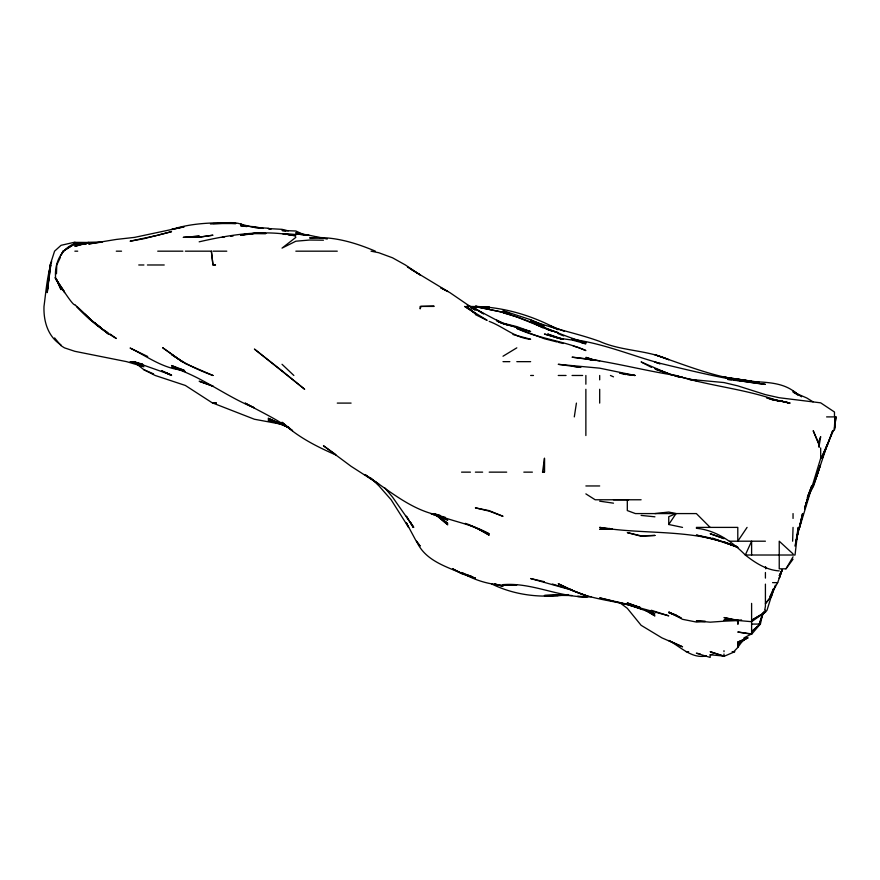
<?xml version="1.0" encoding="UTF-8"?>
<svg xmlns="http://www.w3.org/2000/svg" width="880" height="880" viewBox="0 0 880 880"><rect width="100%" height="100%" fill="white"/><g stroke="black" fill="none" stroke-linecap="round" stroke-linejoin="round"><path stroke-width="1.32" d="M544.445 472.142L544.478 458.337L542.531 472.142L544.445 472.142L544.445 458.337M834.471 429.825L834.845 416.9L834.471 429.825L832.678 430.716L822.151 458.337L827.31 444.521L813.604 485.958L807.466 497.519L811.712 485.958L807.334 497.409M792.627 541.2L793.045 527.395M110.143 334.037L116.292 338.481C100.793 329.461 86.79 317.955 74.866 304.568C73.007 308.253 42.372 256.102 61.05 287.826L55.726 278.795C53.933 264.297 60.566 248.886 74.866 243.518L86.163 244.024M56.474 273.768L56.76 264.979L60.511 257.158M50.127 264.979L47.245 292.6L50.732 264.979L47.245 290.345L50.127 264.979L54.571 251.174L61.05 245.311L74.866 242.165M574.299 416.9L576.422 403.095M795.993 541.2L798.248 527.395L795.036 555.016L745.316 555.016C731.995 541.541 715.781 530.134 696.366 528.297M733.766 651.695L737.792 647.46L737.792 642.081L748.187 637.879L743.985 637.879L751.608 633.908L737.792 632.016L751.608 634.26L760.276 624.074L751.608 631.576L760.408 624.074L762.861 612.766M804.705 508.728L808.423 494.747M799.612 526.141L802.868 513.579L799.623 527.395L797.522 531.993M794.926 546.04L802.582 513.579L799.623 527.395L820.666 458.337M761.926 615.285L759.33 624.074L763.928 611.512M731.522 619.938L751.608 621.687L765.413 612.018L751.608 620.279L765.413 612.216L766.997 610.258L773.641 588.918M804.87 507.177L811.965 485.958L807.202 499.774M771.463 595.188L773.399 588.918L770.088 596.442L771.463 596.442L775.379 585.145M818.103 472.142L820.292 465.278L813.087 485.958L809.974 491.733L813.087 485.958L817.652 473.407L813.087 485.958M782.199 570.02L777.678 582.637L770.088 596.442M832.678 430.716L827.739 444.521L821.161 458.337L833.36 430.716M818.983 441.144L820.666 436.634L818.961 447.04M51.678 261.525C47.146 275.858 45.98 291.456 44 306.416C43.439 321.222 47.916 336.622 61.05 344.982M782.056 569.976L779.229 575.729L782.177 569.976M793.045 553.905L779.229 541.2L779.229 568.821L785.983 568.821L793.045 556.809M682.528 527.395L668.745 524.491L676.049 513.579L668.745 512.039L654.929 513.579M747.076 527.395L737.792 541.2L737.792 527.395L696.366 527.395M737.792 647.46L743.886 638.946M785.983 568.821L793.045 559.196M771.067 596.442L765.413 603.581L771.463 596.442M740.366 642.246L737.792 644.864L745.998 638.66M295.845 237.358L282.029 248.116L295.845 241.208L309.65 240.031L323.466 240.185M503.008 356.224L516.813 347.842M745.866 638.55L737.792 643.214L747.384 637.879L737.792 642.081M676.049 513.579L668.745 516.725L668.745 524.491M700.128 653.906L696.366 653.202L710.171 657.426L710.171 654.786L723.987 656.062L710.171 651.695L723.987 656.359L734.833 651.695L732.138 651.695M157.729 235.257L171.545 231.649L143.913 238.7L130.108 241.197L156.475 235.554M542.531 472.142L544.445 471.669M710.171 654.786L712.679 654.225M199.166 241.824C230.604 234.564 263.89 229.328 295.845 235.862L288.31 234.806M74.866 243.518L74.866 244.904L88.671 242.726L74.866 246.312L88.671 242.286L102.487 241.989L88.671 243.947L116.292 239.437L134.684 237.358L184.096 226.831L171.545 229.548C189.387 223.751 208.164 222.629 226.787 222.805L221.76 223.08M210.463 223.982L226.787 223.091L235.785 223.542L212.971 223.542M199.166 237.171L212.971 235.202L199.166 237.138L189.684 237.358L197.802 237.193M222.277 237.215L224.532 236.94M240.592 235.257L254.408 233.607L265.705 233.398L254.408 233.332L240.592 234.971L254.408 233.376L265.705 233.64M472.868 308.088L475.387 307.802L471.306 307.208M230.549 236.28L233.068 236.027M705.155 621.192L696.366 620.917L710.171 622.182L741.565 619.971M609.73 528.44L599.687 529.221L612.238 529.309M219.252 223.102C227.392 222.904 236.742 221.221 244.046 225.665M568.293 594.55C542.113 598.235 515.647 595.738 491.711 583.968M78.628 244.244L86.163 243.749M705.155 621.61L696.366 622.05L682.55 619.322L668.745 612.007L679.096 616.759M591.272 596.629C561.132 598.895 533.335 582.131 503.008 584.639L506.77 584.716M433.95 306.02L421.014 306.416L420.145 308.869L420.145 306.416L433.95 306.416M706.409 655.919C691.658 659.076 680.625 646.756 668.745 640.475L682.55 646.811L661.936 637.879L641.113 625.306L627.308 608.311L619.872 602.756M613.492 499.774L628.54 499.774L627.308 500.698L627.308 510.565L635.404 513.579L696.366 513.579L710.171 527.395M468.655 306.416L489.192 306.878L482.922 306.889M568.293 595.089L544.445 595.595L568.293 595.078L544.445 595.551L558.25 595.496L554.488 595.331M737.792 620.202L723.987 620.301L737.792 620.697L737.924 624.074L737.792 620.697L723.987 617.573L737.792 620.301L723.987 620.103L737.792 620.026M572.066 595.518L553.234 595.331M74.866 251.174L77.715 251.174M116.292 251.174L121.539 251.174M157.729 251.174L182.875 251.174M185.35 251.174L211.365 251.174L212.971 264.979L215.534 264.979L212.971 264.913L211.365 251.174M212.971 251.174L226.787 251.174M295.845 251.174L337.271 251.174M138.754 264.979L143.913 264.979M147.422 264.979L164.23 264.979M503.008 361.658L509.839 361.658M516.813 361.658L530.629 361.658M530.629 375.474L533.467 375.474M558.25 375.474L566.049 375.474M572.066 375.474L582.648 375.474M212.641 403.095L216.37 403.095L212.641 403.095L185.35 385.451L155.177 375.474L143.913 369.732L137.808 364.892M337.271 403.095L351.087 403.095M826.595 416.9L834.471 416.9L834.471 412.016L820.666 402.831L779.229 397.738L765.413 394.636L737.792 385.869L723.987 382.558L688.831 379.28M461.571 472.142L470.448 472.142M475.387 472.142L482.625 472.142M489.192 472.142L506.682 472.142M523.82 472.142L532.378 472.142M585.871 485.958L599.687 485.958M641.113 499.774L595.166 499.774L585.871 493.878M729.619 541.2L765.413 541.2M772.574 582.637L777.678 582.637M765.413 610.258L764.698 610.258L765.413 606.287L765.413 584.122M751.608 624.074L760.408 624.074M686.048 651.695L688.633 651.695M322.201 238.04L309.65 237.941C332.486 235.873 354.541 242.374 375.364 251.174M74.866 242.363L88.671 242.462M475.387 306.471C504.174 307.109 533.016 315.755 558.25 329.67L550.715 326.513M509.289 584.76L516.813 584.914C497.409 586.784 478.324 582.527 461.571 572.517L475.387 578.259L461.571 573.683L452.65 568.821L461.571 573.199L475.387 578.292M283.283 233.981L295.845 234.597L283.283 234.135L285.791 234.443M74.866 244.904L78.628 245.102M727.749 379.39L757.889 382.338M742.819 380.963C761.398 382.635 783.827 380.413 797.973 394.966M734.03 380.314L737.792 380.611M727.749 379.445L731.522 379.753M734.03 379.962L765.413 384.373C728.002 380.204 691.493 370.777 654.929 362.087L659.956 363.803M572.066 366.124L580.855 367.411L558.25 364.32L599.687 368.17L635.041 375.474L627.308 374.704M641.113 515.416L654.929 516.813M595.914 360.393L572.066 357.192C607.145 360.415 641.157 370.183 675.917 375.474C709.841 386.298 745.789 388.828 779.229 401.28L769.186 398.75M308.396 235.378L295.845 233.915L309.65 235.345L327.228 239.052M693.847 380.149L696.366 380.446L693.847 380.083M559.504 338.514L563.277 339.339L544.445 334.037L558.25 338.151L572.066 340.021L585.871 343.783L582.109 343.123M510.543 313.874L503.008 310.706L530.629 319.715L544.445 325.908L530.629 320.221C553.168 328.889 576.994 333.19 599.687 341.407C621.852 351.318 646.723 349.756 668.745 359.689L654.929 354.739C682.253 364.001 709.159 375.1 737.792 379.72L723.987 377.113L759.143 382.272M627.308 374.407L619.773 373.186L635.041 375.474M612.238 529.133L599.687 527.395C644.996 534.996 693.363 528.352 736.538 546.667L710.171 537.955L696.366 535.073L720.918 541.2L712.558 538.12M246.873 226.589L240.592 225.709L254.408 226.732L263.197 228.415M688.831 379.379L691.339 379.731M623.535 374.165L626.054 374.528M260.689 228.305L254.408 227.414L268.224 228.217L270.732 229.053M599.687 360.8L585.871 358.776L593.406 360.349M599.687 501.171L613.492 503.173M737.792 379.236L751.608 381.315L723.987 377.113M285.791 231.099L282.029 230.505L295.845 231L303.897 234.707M440.231 515.592C411.488 510.675 388.685 489.973 364.892 474.518L378.708 484.066L351.087 466.312L323.466 445.764L335.148 454.113M136.389 362.681L130.108 361.658L142.659 364.331M184.096 370.194C163.823 369.248 147.598 356.62 130.108 348.051L147.686 356.499M629.816 605.187L641.113 608.729C618.574 600.556 593.868 600.589 572.066 590.238L585.871 595.551L572.066 590.458L558.25 583.726L572.066 590.183L530.629 578.545L544.445 581.724M779.229 570.911C766.392 570.097 755.161 562.815 745.316 555.016L751.608 541.2L751.608 555.016M766.678 398.046L790.042 403.095L780.428 401.049M371.03 251.174L378.708 252.714L392.513 257.796L405.394 264.979L420.145 274.912L410.938 269.225M639.859 607.178L599.687 597.883L613.492 601.326M309.65 235.521L295.845 232.562L298.353 233.431M175.307 368.17L177.815 368.731M180.334 369.292L182.842 369.842L171.545 367.279L184.096 370.403M445.247 517.297L430.782 513.579L447.766 520.091L439.703 516.296M558.25 338.151L563.277 339.284L547.657 334.037L558.25 338.239M682.55 377.3L674.432 375.474L696.366 380.754M614.746 601.612L639.859 607.486M288.31 230.857L282.029 229.339L268.224 228.569L270.732 229.339M543.18 327.558L516.813 316.91L503.008 312.675C531.377 320.452 557.59 334.51 585.871 342.661L572.066 339.339C600.49 342.947 626.934 353.661 654.225 361.658L659.956 363.66M558.25 342.287L563.277 343.508M578.336 340.791L585.871 342.628L572.066 338.921L575.828 339.955M253.154 227.326L240.592 224.092L244.046 225.863M556.996 341.957L544.445 338.734L516.813 328.416C538.934 338.844 563.673 340.758 585.871 350.559L580.36 348.304M578.336 340.637L585.871 342.694M494.318 583.99L503.008 586.366L494.56 583.759M143.913 366.784L126.665 361.658L74.866 351.318L64.438 347.842L61.05 345.697L54.593 337.92M504.262 324.027L508.024 325.094M516.813 327.569L530.629 331.562L516.813 326.612L503.008 323.158L496.617 320.221L503.008 323.62L516.813 327.349L503.008 323.576L475.387 308.968L483.439 313.808M142.648 364.232L133.727 361.658L171.545 375.067L161.491 370.678M558.25 585.805L572.066 589.798M175.307 368.434C203.236 377.762 226.952 396.924 254.408 407.836L245.168 403.095C261.107 412.148 277.893 419.518 292.589 430.716L282.029 422.257C297.572 436.953 316.712 446.6 336.127 455.081M552.365 584.045L557.073 585.453M546.953 329.318L558.25 332.739L544.445 328.075L551.969 331.144M499.29 322.102L503.008 323.235L497.299 321.09M573.265 346.016L579.26 347.842M595.914 360.492L585.871 357.39L595.001 360.382M440.231 515.526L433.95 513.579C451.891 521.708 471.977 523.842 489.192 533.841L465.267 523.336M467.852 575.135L471.614 576.301M676.269 614.999L668.745 612.645L681.296 617.826M651.31 610.258L668.745 615.846L641.113 608.245L627.308 602.91L639.859 607.343M549.461 325.556L564.245 331.254M656.183 369.611L667.48 373.395M723.987 538.45L710.171 533.742L723.987 538.681M736.538 546.458L723.987 542.113L737.792 547.151M212.971 386.1L199.166 381.249L212.971 386.276M678.964 377.19L654.929 368.709L667.48 373.351L641.113 361.944L651.475 367.378M628.562 604.846L654.929 613.888L645.194 610.258L654.929 615.923L647.185 610.962M467.313 305.151L475.387 308.671L483.439 313.687M736.538 546.678L723.987 542.047L737.792 547.492M512.963 334.51L530.629 339.251C514.987 337.931 503.426 326.656 489.192 321.376M182.842 369.765L171.545 365.541L185.35 371.635L176.561 368.038M560.197 334.51L563.761 335.94M497.101 321.211L501.831 323.18M467.852 524.238L475.387 527.395L489.192 535.161L479.182 529.331M669.713 374.231L672.65 375.474M289.564 428.065L268.224 418.275L282.029 424.457L268.224 419.331L288.937 427.515M461.571 573.276C444.334 566.005 424.644 559.834 416.559 541.2L420.145 546.073L416.24 541.2L406.329 522.731L408.606 527.395L391.149 499.774L379.027 485.958L370.81 478.038M558.25 333.707L559.009 334.037M143.913 369.732L153.549 373.901M610.434 375.474L613.492 376.849M543.29 327.547L530.629 321.794L543.29 327.987M162.338 371.173L171.545 375.474L165.781 372.559M289.388 427.801L282.029 424.314L268.224 420.53L282.029 424.347L254.408 419.243L212.971 403.095M471.031 307.978L475.387 310.068L449.856 292.6L440.858 287.826M475.387 314.578L486.816 320.221M139.392 364.507L142.791 366.212M440.858 287.859L447.766 291.445L407.484 267.08M813.043 401.83L806.85 398.024L793.045 392.04L797.643 394.856M103.576 329.868L107.954 332.651M486.981 320.221L464.695 306.416L475.387 313.533L466.444 306.416L475.387 313.819M801.537 396.803L793.045 390.885L796.004 393.481M435.017 514.327L447.766 523.292L435.303 514.327L447.766 524.81L435.457 514.448M91.553 320.221L76.769 306.416L90.959 320.221L84.953 314.16M102.487 329.175L88.671 318.065L108.438 334.037L94.534 322.685L102.487 329.263M282.029 364.287L293.854 375.474M384.912 487.982L392.513 497.079L413.743 527.395L410.036 521.785M55.726 278.795L64.35 291.522M408.551 519.552L406.329 516.186L413.27 527.395L410.113 521.774M61.05 287.221L64.559 292.6M56.045 278.795L61.05 289.652L56.298 278.795M819.192 444.521L813.197 430.716L818.917 444.521L819.236 447.04M765.578 566.676L765.743 568.821L765.413 567.38M820.666 447.942L820.71 458.337M793.045 513.579L793.045 518.43M765.413 572.506L765.413 578.105M751.608 603.383L751.608 634.26M723.987 650.683L723.987 651.695M723.987 654.005L723.987 656.359M599.687 375.474L599.687 379.863M599.687 389.279L599.687 403.095M585.871 375.474L585.871 384.208M585.871 389.279L585.871 435.534M835.989 416.9L834.471 428.56L836 416.9M799.04 527.395L796.191 541.2L799.04 527.395M806.85 501.171L804.705 508.618L806.85 501.171M781.594 571.208L779.229 578.347L781.605 571.208M63.151 251.174L61.05 255.101L63.173 251.174L74.866 243.771L63.151 251.174M588.335 596.442L585.871 597.047L577.511 596.442L588.335 596.442M199.166 236.137L183.381 237.358L199.166 236.137M654.929 535.436L641.113 536.239L627.308 532.609L641.113 535.843L654.929 535.436M476.729 306.416L475.387 306.306L489.192 308.869L476.729 306.416M779.229 400.796L771.694 399.465L779.229 400.796M503.008 312.312L475.387 306.581L503.008 312.312M489.192 510.642L475.387 507.859L489.192 511.126L503.008 516.318L489.192 510.642M789.569 403.095L779.229 400.587L789.569 403.095M212.971 375.474C198.352 370.216 184.305 363.407 171.545 354.486L185.35 363.605L212.971 375.474M433.95 514.613L431.64 513.579L433.95 514.624M182.193 361.658L162.822 347.842L182.193 361.658M282.029 370.832L254.408 349.074L304.667 389.279L282.029 370.832"/></g></svg>
